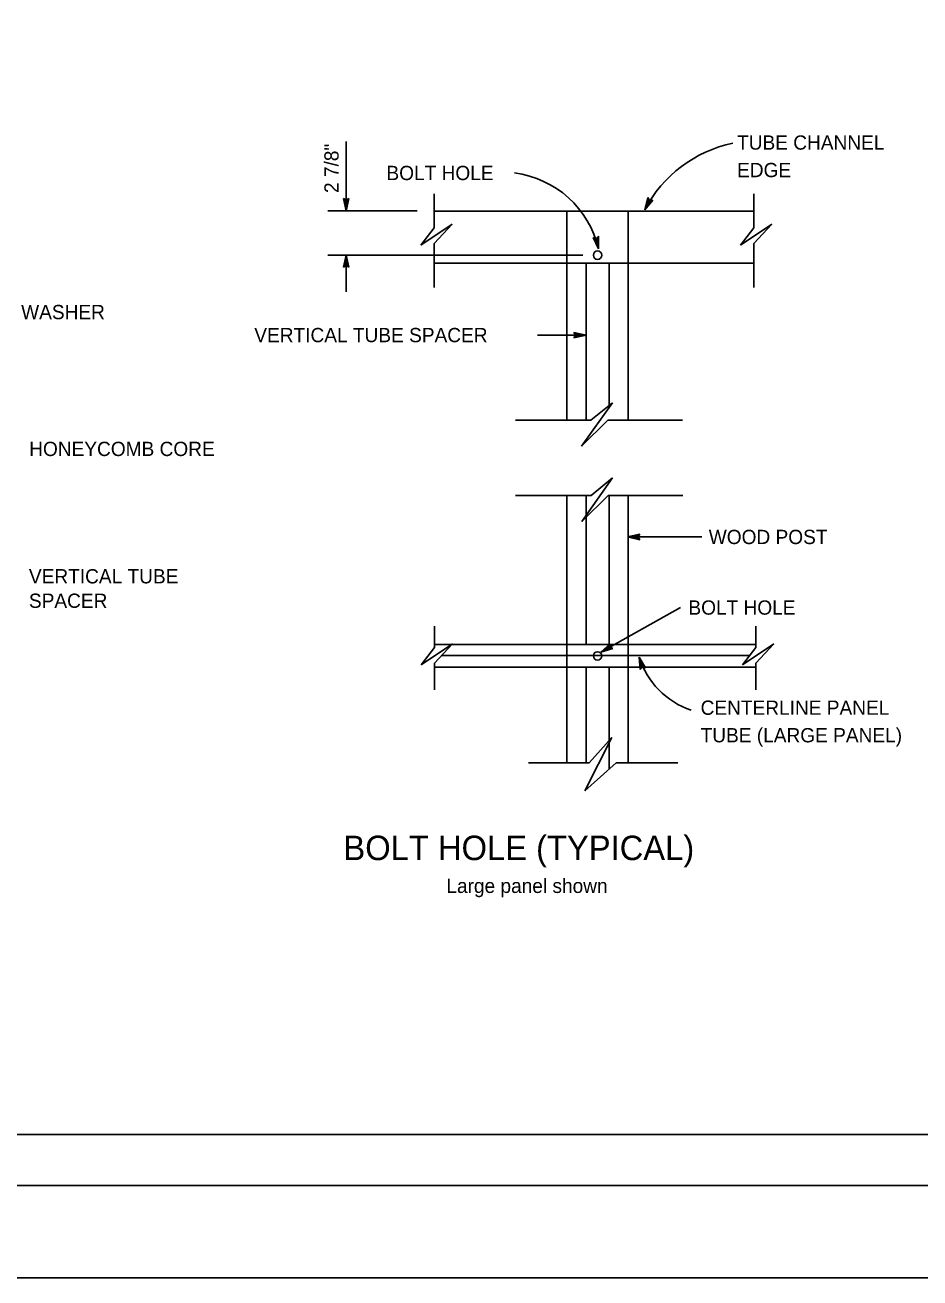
# Model space of a CAD drawing. Extents: x -894 to 866, y -476 to 714.
# Drawn here: x -257 to 182, y -476 to 138 of the extents above; entities that cross this region are included whole.
import ezdxf

# ---------------------------------------------------------------- set-up
doc = ezdxf.new("R2010")
doc.units = 0
for name, color, linetype in [('10 Sheet Format', 7, 'Continuous'), ('56 Stage 3 Anno', 7, 'Continuous'), ('57 Undefined', 7, 'Continuous'), ('60 Nongeo Data', 7, 'Continuous')]:
    doc.layers.add(name, color=color, linetype=linetype)

msp = doc.modelspace()

# ---------------------------------------------------------------- linework, layer by layer
at = {"layer": '10 Sheet Format'}
for p, q in [((-813.4509, -406.0408), (811.5452, -406.0408)), ((-863.4565, -431.0442), (836.5469, -431.0442))]:
    msp.add_line(p, q, dxfattribs=at)
for points in [[(-894.0439, 713.5753), (865.9554, 713.5753), (865.9554, -476.4242), (-894.0439, -476.4242)], [(-863.4565, -431.0442), (836.5469, -431.0442), (836.5469, 668.958), (-863.4565, 668.958)]]:
    msp.add_lwpolyline(points, close=True, dxfattribs=at)
at = {"layer": '56 Stage 3 Anno'}
for p, q in [((-99.5558, 81.0124), (-99.5558, 47.0575)), ((-99.5558, 47.0575), (-100.8858, 53.0575)), ((-100.8858, 53.0575), (-100.8858, 53.0575)), ((-100.8858, 53.0575), (-99.5558, 52.2575)), ((-99.5594, 48.4485), (-100.5267, 52.8229)), ((-99.5539, 49.8205), (-100.1799, 52.6453)), ((-99.5527, 51.2016), (-99.8204, 52.4107)), ((-99.5558, 52.2575), (-98.2161, 53.0575)), ((-98.2161, 53.0575), (-99.5558, 47.0575)), ((-98.5716, 52.841), (-99.5551, 48.4375)), ((-98.9314, 52.6071), (-99.5539, 49.8205)), ((-99.2779, 52.4312), (-99.5527, 51.2016)), ((-98.2161, 53.0575), (-98.2161, 53.0575)), ((46.9029, 47.5603), (48.5112, 53.4922)), ((50.8757, 52.2524), (46.9029, 47.5603)), ((50.46, 52.2256), (47.5443, 48.7823)), ((47.5458, 48.7942), (48.7202, 53.1174)), ((48.188, 50.0064), (48.945, 52.7993)), ((50.0332, 52.1855), (48.188, 50.0064)), ((48.5112, 53.4922), (48.5112, 53.4922)), ((48.5112, 53.4922), (49.3175, 52.1658)), ((48.8301, 51.2292), (49.1541, 52.4245)), ((49.6443, 52.1906), (48.8301, 51.2292)), ((49.3175, 52.1658), (50.8757, 52.2524)), ((50.8757, 52.2524), (50.8757, 52.2524)), ((-108.535, 47.0575), (-64.7488, 47.0575)), ((-99.5558, 47.0575), (-99.5558, 47.0575)), ((46.9029, 47.5603), (46.9029, 47.5603)), ((24.249, 28.4017), (21.5841, 33.9395)), ((21.5841, 33.9395), (21.5841, 33.9395)), ((21.5841, 33.9395), (23.0616, 33.4643)), ((23.9282, 29.7552), (21.9872, 33.7926)), ((23.6203, 31.0918), (22.3656, 33.6993)), ((23.3057, 32.4371), (22.7691, 33.5528)), ((23.0616, 33.4643), (24.1833, 34.5489)), ((23.2923, 33.6966), (23.3057, 32.4371)), ((23.5896, 33.9473), (23.6203, 31.0918)), ((23.8864, 34.2572), (23.9345, 29.7454)), ((24.1833, 34.5489), (24.1833, 34.5489)), ((24.1833, 34.5489), (24.249, 28.4017)), ((-108.535, 25.3292), (16.6278, 25.3292)), ((-100.8956, 19.3293), (-99.5558, 25.3292)), ((-99.5558, 25.3292), (-99.5558, 7.2297)), ((-99.5558, 25.3292), (-99.5558, 25.3292)), ((-99.5558, 25.3292), (-98.2259, 19.3293)), ((24.249, 28.4017), (24.249, 28.4017)), ((-99.5558, 20.1293), (-100.8956, 19.3293)), ((-100.8956, 19.3293), (-100.8956, 19.3293)), ((-100.5401, 19.5458), (-99.5566, 23.9493)), ((-100.1803, 19.7796), (-99.5578, 22.5663)), ((-99.8338, 19.9556), (-99.559, 21.1852)), ((-99.559, 21.1852), (-99.2913, 19.9761)), ((-99.5578, 22.5663), (-98.9318, 19.7415)), ((-98.2259, 19.3293), (-99.5558, 20.1293)), ((-99.5523, 23.9383), (-98.585, 19.5639)), ((-98.2259, 19.3293), (-98.2259, 19.3293)), ((18.1849, -13.9179), (-5.7505, -13.9179)), ((12.9849, -13.9179), (12.1849, -12.5782)), ((12.1849, -12.5782), (12.1849, -12.5782)), ((12.1849, -12.5782), (18.1849, -13.9179)), ((18.1849, -13.9179), (12.1849, -15.2478)), ((12.1849, -15.2478), (12.9849, -13.9179)), ((12.1849, -15.2478), (12.1849, -15.2478)), ((12.4014, -12.9337), (16.8049, -13.9171)), ((16.7939, -13.9215), (12.4195, -14.8888)), ((15.4219, -13.916), (12.5971, -14.5419)), ((12.6353, -13.2935), (15.4219, -13.916)), ((12.8113, -13.64), (14.0408, -13.9148)), ((14.0408, -13.9148), (12.8317, -14.1825)), ((18.1849, -13.9179), (18.1849, -13.9179)), ((38.4714, -112.9413), (44.4714, -111.6114)), ((74.8997, -112.9413), (38.4714, -112.9413)), ((44.4714, -114.2811), (38.4714, -112.9413)), ((38.4714, -112.9413), (38.4714, -112.9413)), ((44.2549, -113.9256), (39.8514, -112.9421)), ((39.8624, -112.9378), (44.2368, -111.9705)), ((41.2344, -112.9433), (44.0592, -112.3173)), ((44.021, -113.5658), (41.2344, -112.9433)), ((42.6155, -112.9445), (43.8246, -112.6768)), ((43.845, -113.2193), (42.6155, -112.9445)), ((44.4714, -111.6114), (43.6714, -112.9413)), ((43.6714, -112.9413), (44.4714, -114.2811)), ((44.4714, -111.6114), (44.4714, -111.6114)), ((44.4714, -114.2811), (44.4714, -114.2811)), ((64.3934, -147.568), (25.4156, -169.5239)), ((25.4156, -169.5239), (29.9904, -165.4204)), ((26.6258, -168.8381), (29.9624, -165.8487)), ((29.9904, -165.4204), (29.9463, -166.9719)), ((29.9904, -165.4204), (29.9904, -165.4204)), ((31.301, -167.7467), (25.4156, -169.5239)), ((25.4156, -169.5239), (25.4156, -169.5239)), ((30.9376, -167.5428), (26.6183, -168.8471)), ((27.8238, -168.17), (29.9778, -166.2377)), ((30.5573, -167.3444), (27.8238, -168.17)), ((29.0278, -167.4928), (29.9498, -166.666)), ((30.2337, -167.1286), (29.0278, -167.4928)), ((29.9463, -166.9719), (31.301, -167.7467)), ((31.301, -167.7467), (31.301, -167.7467)), ((44.6986, -177.9731), (44.1821, -171.8471)), ((44.1821, -171.8471), (44.1821, -171.8471)), ((44.1821, -171.8471), (47.2462, -177.1747)), ((44.9734, -177.6601), (44.5947, -173.1641)), ((44.6017, -173.1735), (46.8332, -177.0578)), ((45.738, -176.8089), (44.6986, -177.9731)), ((44.6986, -177.9731), (44.6986, -177.9731)), ((45.2466, -177.3294), (45.0069, -174.4841)), ((45.0069, -174.4841), (46.4494, -176.9924)), ((45.5246, -177.0578), (45.4191, -175.8026)), ((45.4191, -175.8026), (46.036, -176.8759)), ((47.2462, -177.1743), (45.738, -176.8089)), ((47.2462, -177.1747), (47.2462, -177.1747))]:
    msp.add_line(p, q, dxfattribs=at)
for centre, radius, start, end in [((103.0307, 18.1345), 63.3734, 101.7152111, 152.3333194), ((-23.1829, 17.2747), 48.7198, 13.2021917, 82.6973111), ((82.5575, -159.8166), 40.2168, 197.4061361, 251.4110722)]:
    msp.add_arc(centre, radius, start, end, dxfattribs=at)
at = {"layer": '60 Nongeo Data'}
for p, q in [((-56.3662, 55.3812), (-56.3662, 38.682)), ((100.4564, 55.3812), (100.4564, 38.682)), ((-56.3662, 46.8843), (100.4564, 46.8843)), ((8.7361, 46.8843), (8.7361, -55.7375)), ((38.8541, 46.8843), (38.8541, -55.7375)), ((-63.0024, 30.2481), (-47.6063, 40.4812)), ((-56.3662, 38.682), (-63.0024, 30.2481)), ((-47.6063, 40.4812), (-56.3662, 31.0351)), ((93.8201, 30.2481), (109.2162, 40.4812)), ((100.4564, 38.682), (93.8201, 30.2481)), ((109.2162, 40.4812), (100.4564, 31.0351)), ((-56.3662, 31.0351), (-56.3662, 9.3875)), ((100.4564, 31.0351), (100.4564, 9.3875)), ((-56.3662, 21.3726), (100.4564, 21.3726)), ((18.1849, 21.3726), (18.1849, -55.7375)), ((29.4053, 21.3726), (29.4053, -48.4509)), ((15.8731, -68.4304), (31.0376, -47.1273)), ((20.4179, -55.7375), (31.0376, -47.1273)), ((-16.5521, -55.7375), (20.4179, -55.7375)), ((15.8731, -68.4304), (28.762, -55.7375)), ((28.762, -55.7375), (65.4273, -55.7375)), ((16.0101, -105.3233), (31.1746, -84.0201)), ((20.5545, -92.6304), (31.1746, -84.0201)), ((-16.4151, -92.6304), (20.5545, -92.6304)), ((8.7361, -92.6398), (8.7361, -223.7285)), ((16.0101, -105.3233), (28.899, -92.6304)), ((18.1849, -92.6398), (18.1849, -165.6345)), ((28.899, -92.6304), (65.5639, -92.6304)), ((29.4053, -92.4571), (29.4053, -165.6345)), ((38.8541, -92.6304), (38.8541, -223.7285)), ((-56.1992, -156.6405), (-56.1992, -167.2042)), ((101.4741, -156.6405), (101.4741, -167.2042)), ((-62.8354, -175.6385), (-47.439, -165.405)), ((-56.3662, -165.6345), (101.4741, -165.6345)), ((-47.439, -165.405), (-56.1992, -174.8515)), ((94.8375, -175.6385), (110.2343, -165.405)), ((110.2343, -165.405), (101.4741, -174.8515)), ((-56.1992, -167.2042), (-62.8354, -175.6385)), ((-52.7595, -171.1424), (98.3753, -171.1424)), ((101.4741, -167.2042), (94.8375, -175.6385)), ((-56.3662, -176.8845), (101.4741, -176.8845)), ((-56.1992, -174.8515), (-56.1992, -187.9877)), ((18.1849, -176.8845), (18.1849, -223.7285)), ((29.4053, -176.8845), (29.4053, -226.8254)), ((101.4741, -174.8515), (101.4741, -187.9877)), ((17.5416, -237.4939), (30.7974, -211.2813)), ((19.5935, -223.7285), (30.7974, -211.2813)), ((-10.0741, -223.7285), (19.5935, -223.7285)), ((32.8494, -223.7285), (17.5416, -237.4939)), ((32.8494, -223.7285), (63.1478, -223.7285))]:
    msp.add_line(p, q, dxfattribs=at)
for centre in [(23.8002, 25.2749), (23.8097, -171.2979)]:
    msp.add_circle(centre, 2.0669, dxfattribs=at)

# ---------------------------------------------------------------- texts
at = {"layer": '57 Undefined'}
for s, height, p in [('TUBE CHANNEL', 7, (92.2162, 77.0303)), ('BOLT HOLE', 7, (-79.7858, 62.0992)), ('EDGE', 7, (92.2162, 63.5303)), ('OR BOLT WITH NUT AND WASHER', 7, (-373.4127, -6.125)), ('VERTICAL TUBE SPACER', 7, (-144.6247, -17.4179)), ('HONEYCOMB CORE', 7, (-255.0614, -73.254)), ('WOOD POST', 7, (78.321, -116.4413)), ('VERTICAL TUBE', 7, (-255.195, -135.7335)), ('SPACER', 7, (-255.195, -147.7336)), ('BOLT HOLE', 7, (68.3458, -151.068)), ('CENTERLINE PANEL', 7, (74.3308, -200.197)), ('TUBE (LARGE PANEL)', 7, (74.3308, -213.6971)), ('BOLT HOLE (TYPICAL)', 12, (-100.9078, -271.4666)), ('Large panel shown', 7, (-50.4034, -287.5926))]:
    msp.add_text(s, height=height, dxfattribs=at).set_placement(p)
msp.add_text('2 7/8"', height=7, rotation=90, dxfattribs=at).set_placement((-103.2617, 55.7684))

doc.saveas('drawing.dxf')
